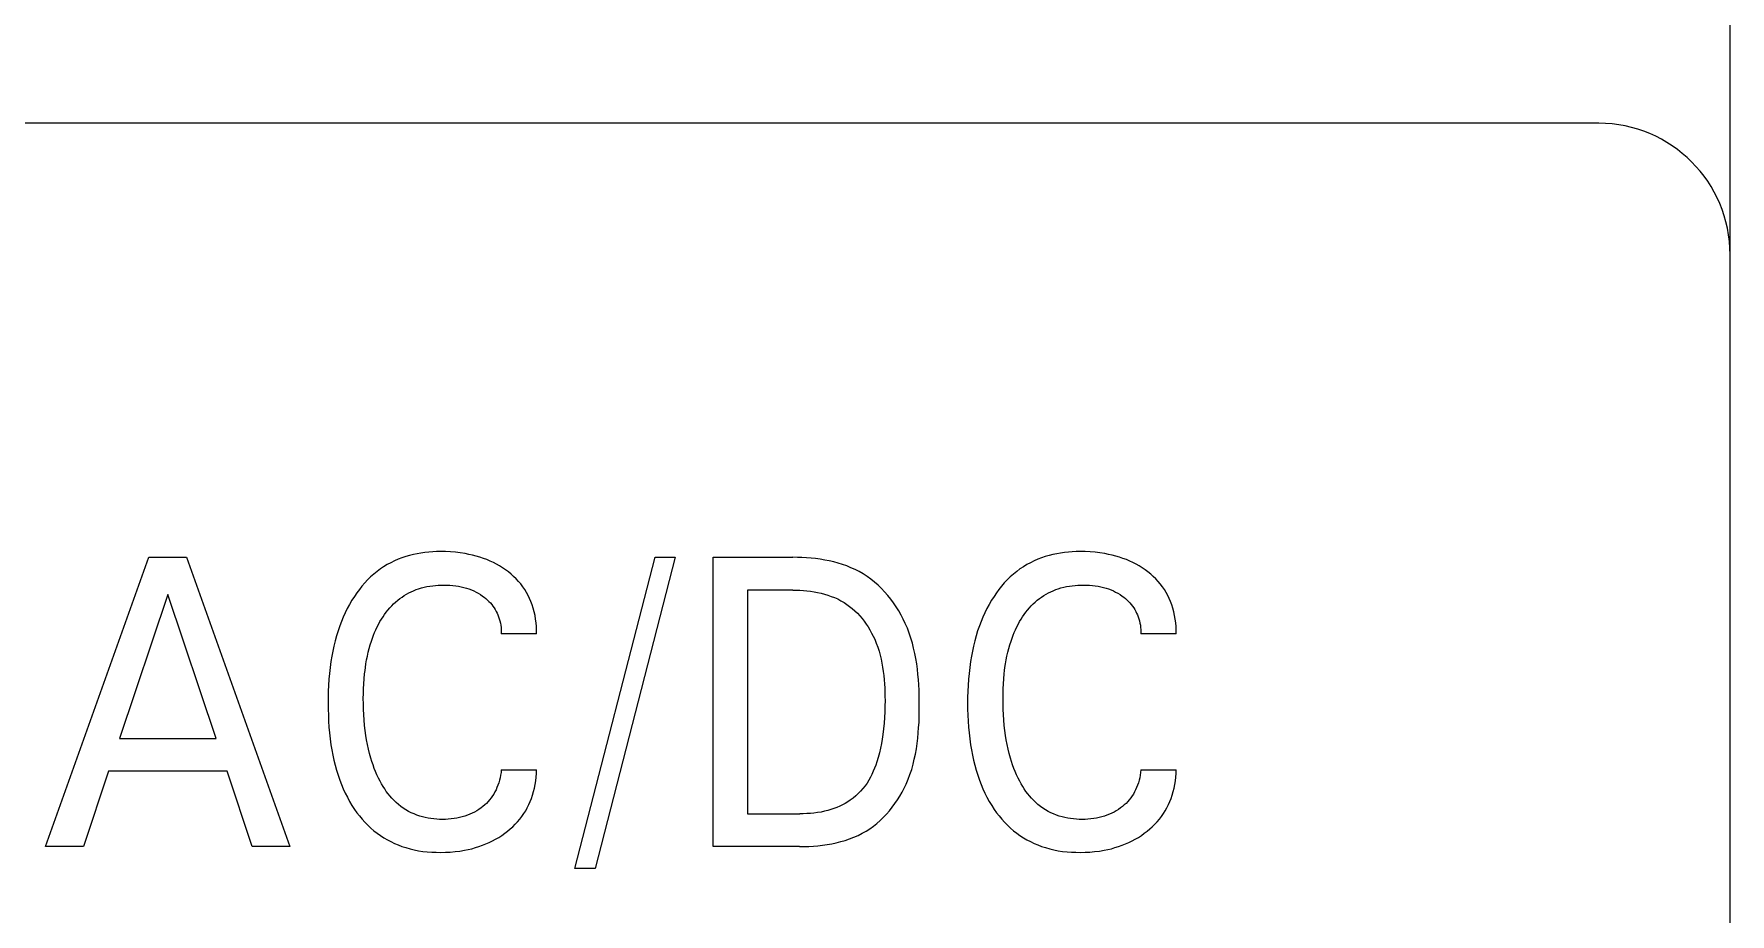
# Model space of a CAD drawing. Extents: x 0 to 420, y 0 to 297.
# Drawn here: x 195.39 to 208.3, y 236.66 to 243.35 of the extents above; entities that cross this region are included whole.
import ezdxf

# ---------------------------------------------------------------- set-up
doc = ezdxf.new("R2010")
doc.units = 0
doc.header["$LTSCALE"] = 23.1
doc.layers.add('10000_FRONT', color=7, linetype='CONTINUOUS')

msp = doc.modelspace()

# ---------------------------------------------------------------- linework, layer by layer
at = {"layer": '10000_FRONT', "color": 7, "linetype": 'CONTINUOUS'}
for p, q in [((208.298, 164.673), (208.298, 252.673)), ((207.298, 242.673), (137.798, 242.673)), ((195.479, 237.173), (196.264, 239.373)), ((196.264, 239.373), (196.552, 239.373)), ((196.552, 239.373), (197.337, 237.173)), ((198.052, 239.301), (198.027, 239.284)), ((198.079, 239.317), (198.052, 239.301)), ((198.106, 239.332), (198.079, 239.317)), ((198.134, 239.345), (198.106, 239.332)), ((198.162, 239.358), (198.134, 239.345)), ((198.191, 239.369), (198.162, 239.358)), ((198.22, 239.379), (198.191, 239.369)), ((198.249, 239.387), (198.22, 239.379)), ((198.278, 239.394), (198.249, 239.387)), ((198.307, 239.4), (198.278, 239.394)), ((198.336, 239.405), (198.307, 239.4)), ((198.366, 239.409), (198.336, 239.405)), ((198.395, 239.412), (198.366, 239.409)), ((198.425, 239.414), (198.395, 239.412)), ((198.455, 239.416), (198.425, 239.414)), ((198.485, 239.416), (198.455, 239.416)), ((198.523, 239.416), (198.485, 239.416)), ((198.56, 239.414), (198.523, 239.416)), ((198.598, 239.411), (198.56, 239.414)), ((198.635, 239.407), (198.598, 239.411)), ((198.672, 239.401), (198.635, 239.407)), ((198.701, 239.395), (198.672, 239.401)), ((198.728, 239.389), (198.701, 239.395)), ((198.756, 239.382), (198.728, 239.389)), ((198.784, 239.374), (198.756, 239.382)), ((198.811, 239.365), (198.784, 239.374)), ((198.837, 239.355), (198.811, 239.365)), ((198.862, 239.344), (198.837, 239.355)), ((198.887, 239.333), (198.862, 239.344)), ((198.911, 239.32), (198.887, 239.333)), ((198.934, 239.307), (198.911, 239.32)), ((198.957, 239.293), (198.934, 239.307)), ((199.508, 237.007), (200.117, 239.373)), ((200.271, 239.373), (199.662, 237.007)), ((200.117, 239.373), (200.271, 239.373)), ((200.559, 237.173), (200.559, 239.373)), ((200.559, 239.373), (201.165, 239.373)), ((201.2, 239.372), (201.165, 239.373)), ((201.234, 239.371), (201.2, 239.372)), ((201.269, 239.369), (201.234, 239.371)), ((201.304, 239.366), (201.269, 239.369)), ((201.339, 239.363), (201.304, 239.366)), ((201.374, 239.358), (201.339, 239.363)), ((201.408, 239.352), (201.374, 239.358)), ((201.443, 239.346), (201.408, 239.352)), ((201.477, 239.338), (201.443, 239.346)), ((201.51, 239.329), (201.477, 239.338)), ((201.544, 239.318), (201.51, 239.329)), ((201.576, 239.307), (201.544, 239.318)), ((201.608, 239.294), (201.576, 239.307)), ((202.92, 239.301), (202.894, 239.284)), ((202.946, 239.317), (202.92, 239.301)), ((202.973, 239.332), (202.946, 239.317)), ((203.001, 239.345), (202.973, 239.332)), ((203.029, 239.358), (203.001, 239.345)), ((203.058, 239.369), (203.029, 239.358)), ((203.087, 239.379), (203.058, 239.369)), ((203.116, 239.387), (203.087, 239.379)), ((203.145, 239.394), (203.116, 239.387)), ((203.174, 239.4), (203.145, 239.394)), ((203.203, 239.405), (203.174, 239.4)), ((203.233, 239.409), (203.203, 239.405)), ((203.263, 239.412), (203.233, 239.409)), ((203.292, 239.414), (203.263, 239.412)), ((203.322, 239.416), (203.292, 239.414)), ((203.352, 239.416), (203.322, 239.416)), ((203.39, 239.416), (203.352, 239.416)), ((203.427, 239.414), (203.39, 239.416)), ((203.465, 239.411), (203.427, 239.414)), ((203.502, 239.407), (203.465, 239.411)), ((203.54, 239.401), (203.502, 239.407)), ((203.568, 239.395), (203.54, 239.401)), ((203.596, 239.389), (203.568, 239.395)), ((203.623, 239.382), (203.596, 239.389)), ((203.651, 239.374), (203.623, 239.382)), ((203.678, 239.365), (203.651, 239.374)), ((203.705, 239.355), (203.678, 239.365)), ((203.729, 239.344), (203.705, 239.355)), ((203.754, 239.333), (203.729, 239.344)), ((203.778, 239.32), (203.754, 239.333)), ((203.802, 239.307), (203.778, 239.32)), ((203.825, 239.293), (203.802, 239.307)), ((197.908, 239.178), (197.887, 239.154)), ((197.93, 239.201), (197.908, 239.178)), ((197.953, 239.224), (197.93, 239.201)), ((197.977, 239.245), (197.953, 239.224)), ((198.002, 239.265), (197.977, 239.245)), ((198.027, 239.284), (198.002, 239.265)), ((198.98, 239.278), (198.957, 239.293)), ((199.001, 239.262), (198.98, 239.278)), ((199.022, 239.245), (199.001, 239.262)), ((199.041, 239.228), (199.022, 239.245)), ((199.06, 239.209), (199.041, 239.228)), ((199.078, 239.19), (199.06, 239.209)), ((199.095, 239.17), (199.078, 239.19)), ((199.111, 239.149), (199.095, 239.17)), ((201.64, 239.28), (201.608, 239.294)), ((201.67, 239.264), (201.64, 239.28)), ((201.7, 239.247), (201.67, 239.264)), ((201.73, 239.228), (201.7, 239.247)), ((201.759, 239.207), (201.73, 239.228)), ((201.787, 239.185), (201.759, 239.207)), ((201.814, 239.161), (201.787, 239.185)), ((202.775, 239.178), (202.754, 239.154)), ((202.797, 239.201), (202.775, 239.178)), ((202.82, 239.224), (202.797, 239.201)), ((202.844, 239.245), (202.82, 239.224)), ((202.869, 239.265), (202.844, 239.245)), ((202.894, 239.284), (202.869, 239.265)), ((203.847, 239.278), (203.825, 239.293)), ((203.868, 239.262), (203.847, 239.278)), ((203.889, 239.245), (203.868, 239.262)), ((203.908, 239.228), (203.889, 239.245)), ((203.927, 239.209), (203.908, 239.228)), ((203.945, 239.19), (203.927, 239.209)), ((203.962, 239.17), (203.945, 239.19)), ((203.978, 239.149), (203.962, 239.17)), ((196.409, 239.089), (196.043, 237.996)), ((196.777, 237.996), (196.409, 239.089)), ((197.81, 239.046), (197.792, 239.015)), ((197.83, 239.076), (197.81, 239.046)), ((197.848, 239.103), (197.83, 239.076)), ((197.867, 239.129), (197.848, 239.103)), ((197.887, 239.154), (197.867, 239.129)), ((198.143, 239.033), (198.159, 239.047)), ((198.159, 239.047), (198.175, 239.06)), ((198.175, 239.06), (198.192, 239.071)), ((198.192, 239.071), (198.208, 239.082)), ((198.208, 239.082), (198.226, 239.093)), ((198.226, 239.093), (198.244, 239.102)), ((198.244, 239.102), (198.262, 239.111)), ((198.262, 239.111), (198.28, 239.119)), ((198.28, 239.119), (198.299, 239.127)), ((198.299, 239.127), (198.318, 239.133)), ((198.318, 239.133), (198.339, 239.14)), ((198.339, 239.14), (198.36, 239.145)), ((198.36, 239.145), (198.381, 239.15)), ((198.381, 239.15), (198.403, 239.154)), ((198.403, 239.154), (198.425, 239.157)), ((198.425, 239.157), (198.446, 239.159)), ((198.446, 239.159), (198.468, 239.161)), ((198.468, 239.161), (198.49, 239.162)), ((198.49, 239.162), (198.512, 239.162)), ((198.512, 239.162), (198.534, 239.162)), ((198.534, 239.162), (198.556, 239.161)), ((198.556, 239.161), (198.578, 239.159)), ((198.578, 239.159), (198.6, 239.156)), ((198.6, 239.156), (198.622, 239.153)), ((198.622, 239.153), (198.642, 239.149)), ((198.642, 239.149), (198.662, 239.144)), ((198.662, 239.144), (198.682, 239.138)), ((198.682, 239.138), (198.701, 239.132)), ((198.701, 239.132), (198.72, 239.125)), ((198.72, 239.125), (198.738, 239.117)), ((198.738, 239.117), (198.755, 239.108)), ((198.755, 239.108), (198.772, 239.099)), ((198.772, 239.099), (198.789, 239.089)), ((198.789, 239.089), (198.805, 239.078)), ((198.805, 239.078), (198.818, 239.069)), ((198.818, 239.069), (198.83, 239.059)), ((198.83, 239.059), (198.842, 239.048)), ((198.842, 239.048), (198.853, 239.037)), ((198.853, 239.037), (198.864, 239.026)), ((199.126, 239.128), (199.111, 239.149)), ((199.139, 239.106), (199.126, 239.128)), ((199.151, 239.083), (199.139, 239.106)), ((199.163, 239.06), (199.151, 239.083)), ((199.173, 239.036), (199.163, 239.06)), ((200.821, 239.123), (200.821, 237.422)), ((201.165, 239.123), (200.821, 239.123)), ((201.165, 239.123), (201.192, 239.123)), ((201.192, 239.123), (201.219, 239.122)), ((201.219, 239.122), (201.246, 239.12)), ((201.246, 239.12), (201.273, 239.118)), ((201.273, 239.118), (201.3, 239.115)), ((201.3, 239.115), (201.327, 239.111)), ((201.327, 239.111), (201.354, 239.106)), ((201.354, 239.106), (201.381, 239.1)), ((201.381, 239.1), (201.407, 239.093)), ((201.407, 239.093), (201.433, 239.085)), ((201.433, 239.085), (201.458, 239.076)), ((201.458, 239.076), (201.483, 239.067)), ((201.483, 239.067), (201.508, 239.056)), ((201.508, 239.056), (201.532, 239.043)), ((201.532, 239.043), (201.555, 239.03)), ((201.84, 239.136), (201.814, 239.161)), ((201.864, 239.11), (201.84, 239.136)), ((201.888, 239.083), (201.864, 239.11)), ((201.911, 239.055), (201.888, 239.083)), ((201.932, 239.026), (201.911, 239.055)), ((202.677, 239.046), (202.659, 239.015)), ((202.697, 239.076), (202.677, 239.046)), ((202.715, 239.103), (202.697, 239.076)), ((202.734, 239.129), (202.715, 239.103)), ((202.754, 239.154), (202.734, 239.129)), ((203.01, 239.033), (203.026, 239.047)), ((203.026, 239.047), (203.042, 239.06)), ((203.042, 239.06), (203.059, 239.071)), ((203.059, 239.071), (203.076, 239.082)), ((203.076, 239.082), (203.093, 239.093)), ((203.093, 239.093), (203.111, 239.102)), ((203.111, 239.102), (203.129, 239.111)), ((203.129, 239.111), (203.147, 239.119)), ((203.147, 239.119), (203.166, 239.127)), ((203.166, 239.127), (203.185, 239.133)), ((203.185, 239.133), (203.206, 239.14)), ((203.206, 239.14), (203.227, 239.145)), ((203.227, 239.145), (203.248, 239.15)), ((203.248, 239.15), (203.27, 239.154)), ((203.27, 239.154), (203.292, 239.157)), ((203.292, 239.157), (203.313, 239.159)), ((203.313, 239.159), (203.335, 239.161)), ((203.335, 239.161), (203.357, 239.162)), ((203.357, 239.162), (203.379, 239.162)), ((203.379, 239.162), (203.401, 239.162)), ((203.401, 239.162), (203.423, 239.161)), ((203.423, 239.161), (203.445, 239.159)), ((203.445, 239.159), (203.467, 239.156)), ((203.467, 239.156), (203.489, 239.153)), ((203.489, 239.153), (203.509, 239.149)), ((203.509, 239.149), (203.529, 239.144)), ((203.529, 239.144), (203.549, 239.138)), ((203.549, 239.138), (203.568, 239.132)), ((203.568, 239.132), (203.587, 239.125)), ((203.587, 239.125), (203.605, 239.117)), ((203.605, 239.117), (203.622, 239.108)), ((203.622, 239.108), (203.639, 239.099)), ((203.639, 239.099), (203.656, 239.089)), ((203.656, 239.089), (203.672, 239.078)), ((203.672, 239.078), (203.685, 239.069)), ((203.685, 239.069), (203.697, 239.059)), ((203.697, 239.059), (203.709, 239.048)), ((203.709, 239.048), (203.72, 239.037)), ((203.72, 239.037), (203.731, 239.026)), ((203.993, 239.128), (203.978, 239.149)), ((204.006, 239.106), (203.993, 239.128)), ((204.018, 239.083), (204.006, 239.106)), ((204.03, 239.06), (204.018, 239.083)), ((204.04, 239.036), (204.03, 239.06)), ((197.744, 238.918), (197.731, 238.885)), ((197.759, 238.951), (197.744, 238.918)), ((197.775, 238.983), (197.759, 238.951)), ((197.792, 239.015), (197.775, 238.983)), ((198.036, 238.903), (198.047, 238.921)), ((198.047, 238.921), (198.059, 238.939)), ((198.059, 238.939), (198.072, 238.956)), ((198.072, 238.956), (198.085, 238.972)), ((198.085, 238.972), (198.098, 238.989)), ((198.098, 238.989), (198.113, 239.004)), ((198.113, 239.004), (198.128, 239.019)), ((198.128, 239.019), (198.143, 239.033)), ((198.864, 239.026), (198.874, 239.014)), ((198.874, 239.014), (198.884, 239.002)), ((198.884, 239.002), (198.893, 238.989)), ((198.893, 238.989), (198.901, 238.976)), ((198.901, 238.976), (198.908, 238.962)), ((198.908, 238.962), (198.915, 238.949)), ((198.915, 238.949), (198.921, 238.935)), ((198.921, 238.935), (198.927, 238.92)), ((198.927, 238.92), (198.932, 238.905)), ((199.182, 239.011), (199.173, 239.036)), ((199.19, 238.987), (199.182, 239.011)), ((199.197, 238.959), (199.19, 238.987)), ((199.204, 238.931), (199.197, 238.959)), ((199.208, 238.903), (199.204, 238.931)), ((201.555, 239.03), (201.577, 239.015)), ((201.577, 239.015), (201.598, 239)), ((201.598, 239), (201.618, 238.984)), ((201.618, 238.984), (201.638, 238.966)), ((201.638, 238.966), (201.657, 238.947)), ((201.657, 238.947), (201.675, 238.928)), ((201.675, 238.928), (201.692, 238.908)), ((201.692, 238.908), (201.708, 238.887)), ((201.952, 238.996), (201.932, 239.026)), ((201.971, 238.965), (201.952, 238.996)), ((201.989, 238.934), (201.971, 238.965)), ((202.006, 238.902), (201.989, 238.934)), ((202.612, 238.918), (202.598, 238.885)), ((202.626, 238.951), (202.612, 238.918)), ((202.642, 238.983), (202.626, 238.951)), ((202.659, 239.015), (202.642, 238.983)), ((202.903, 238.903), (202.914, 238.921)), ((202.914, 238.921), (202.926, 238.939)), ((202.926, 238.939), (202.939, 238.956)), ((202.939, 238.956), (202.952, 238.972)), ((202.952, 238.972), (202.966, 238.989)), ((202.966, 238.989), (202.98, 239.004)), ((202.98, 239.004), (202.995, 239.019)), ((202.995, 239.019), (203.01, 239.033)), ((203.731, 239.026), (203.741, 239.014)), ((203.741, 239.014), (203.751, 239.002)), ((203.751, 239.002), (203.76, 238.989)), ((203.76, 238.989), (203.768, 238.976)), ((203.768, 238.976), (203.775, 238.962)), ((203.775, 238.962), (203.782, 238.949)), ((203.782, 238.949), (203.788, 238.935)), ((203.788, 238.935), (203.794, 238.92)), ((203.794, 238.92), (203.799, 238.905)), ((204.049, 239.011), (204.04, 239.036)), ((204.057, 238.987), (204.049, 239.011)), ((204.064, 238.959), (204.057, 238.987)), ((204.071, 238.931), (204.064, 238.959)), ((204.076, 238.903), (204.071, 238.931)), ((197.705, 238.814), (197.693, 238.776)), ((197.718, 238.852), (197.705, 238.814)), ((197.731, 238.885), (197.718, 238.852)), ((197.966, 238.758), (197.975, 238.78)), ((197.975, 238.78), (197.983, 238.801)), ((197.983, 238.801), (197.993, 238.822)), ((197.993, 238.822), (198.002, 238.843)), ((198.002, 238.843), (198.013, 238.863)), ((198.013, 238.863), (198.024, 238.884)), ((198.024, 238.884), (198.036, 238.903)), ((198.932, 238.905), (198.936, 238.889)), ((198.936, 238.889), (198.94, 238.873)), ((198.94, 238.873), (198.943, 238.856)), ((198.943, 238.856), (198.945, 238.84)), ((198.945, 238.84), (198.947, 238.823)), ((198.947, 238.823), (198.947, 238.806)), ((198.947, 238.806), (198.947, 238.79)), ((199.216, 238.79), (198.947, 238.79)), ((199.212, 238.874), (199.208, 238.903)), ((199.215, 238.846), (199.212, 238.874)), ((199.216, 238.818), (199.215, 238.846)), ((199.216, 238.79), (199.216, 238.818)), ((201.708, 238.887), (201.724, 238.865)), ((201.724, 238.865), (201.739, 238.843)), ((201.739, 238.843), (201.752, 238.821)), ((201.752, 238.821), (201.765, 238.797)), ((201.765, 238.797), (201.777, 238.774)), ((202.021, 238.87), (202.006, 238.902)), ((202.037, 238.833), (202.021, 238.87)), ((202.051, 238.795), (202.037, 238.833)), ((202.064, 238.757), (202.051, 238.795)), ((202.572, 238.814), (202.561, 238.776)), ((202.585, 238.852), (202.572, 238.814)), ((202.598, 238.885), (202.585, 238.852)), ((202.834, 238.758), (202.842, 238.78)), ((202.842, 238.78), (202.85, 238.801)), ((202.85, 238.801), (202.86, 238.822)), ((202.86, 238.822), (202.869, 238.843)), ((202.869, 238.843), (202.88, 238.863)), ((202.88, 238.863), (202.891, 238.884)), ((202.891, 238.884), (202.903, 238.903)), ((203.799, 238.905), (203.803, 238.889)), ((203.803, 238.889), (203.807, 238.873)), ((203.807, 238.873), (203.81, 238.856)), ((203.81, 238.856), (203.812, 238.84)), ((203.812, 238.84), (203.814, 238.823)), ((203.814, 238.823), (203.814, 238.806)), ((203.814, 238.806), (203.814, 238.79)), ((204.083, 238.79), (203.814, 238.79)), ((204.079, 238.874), (204.076, 238.903)), ((204.082, 238.846), (204.079, 238.874)), ((204.083, 238.818), (204.082, 238.846)), ((204.083, 238.79), (204.083, 238.818)), ((197.665, 238.659), (197.658, 238.62)), ((197.673, 238.698), (197.665, 238.659)), ((197.683, 238.737), (197.673, 238.698)), ((197.693, 238.776), (197.683, 238.737)), ((197.928, 238.622), (197.935, 238.651)), ((197.935, 238.651), (197.942, 238.68)), ((197.942, 238.68), (197.95, 238.708)), ((197.95, 238.708), (197.959, 238.736)), ((197.959, 238.736), (197.966, 238.758)), ((201.777, 238.774), (201.789, 238.75)), ((201.789, 238.75), (201.801, 238.72)), ((201.801, 238.72), (201.812, 238.69)), ((201.812, 238.69), (201.822, 238.66)), ((201.822, 238.66), (201.83, 238.63)), ((202.075, 238.719), (202.064, 238.757)), ((202.085, 238.681), (202.075, 238.719)), ((202.094, 238.642), (202.085, 238.681)), ((202.532, 238.659), (202.525, 238.62)), ((202.54, 238.698), (202.532, 238.659)), ((202.55, 238.737), (202.54, 238.698)), ((202.561, 238.776), (202.55, 238.737)), ((202.795, 238.622), (202.802, 238.651)), ((202.802, 238.651), (202.809, 238.68)), ((202.809, 238.68), (202.817, 238.708)), ((202.817, 238.708), (202.826, 238.736)), ((202.826, 238.736), (202.834, 238.758)), ((197.645, 238.535), (197.64, 238.49)), ((197.651, 238.58), (197.645, 238.535)), ((197.658, 238.62), (197.651, 238.58)), ((197.91, 238.511), (197.913, 238.535)), ((197.913, 238.535), (197.917, 238.564)), ((197.917, 238.564), (197.922, 238.593)), ((197.922, 238.593), (197.928, 238.622)), ((201.83, 238.63), (201.838, 238.599)), ((201.838, 238.599), (201.844, 238.568)), ((201.844, 238.568), (201.849, 238.537)), ((201.849, 238.537), (201.854, 238.505)), ((202.102, 238.603), (202.094, 238.642)), ((202.108, 238.563), (202.102, 238.603)), ((202.114, 238.523), (202.108, 238.563)), ((202.118, 238.483), (202.114, 238.523)), ((202.512, 238.535), (202.507, 238.49)), ((202.518, 238.58), (202.512, 238.535)), ((202.525, 238.62), (202.518, 238.58)), ((202.777, 238.511), (202.78, 238.535)), ((202.78, 238.535), (202.784, 238.564)), ((202.784, 238.564), (202.789, 238.593)), ((202.789, 238.593), (202.795, 238.622)), ((197.633, 238.399), (197.63, 238.354)), ((197.636, 238.445), (197.633, 238.399)), ((197.64, 238.49), (197.636, 238.445)), ((197.899, 238.374), (197.901, 238.412)), ((197.901, 238.412), (197.903, 238.45)), ((197.903, 238.45), (197.907, 238.488)), ((197.907, 238.488), (197.91, 238.511)), ((201.854, 238.505), (201.858, 238.474)), ((201.858, 238.474), (201.861, 238.442)), ((201.861, 238.442), (201.863, 238.41)), ((201.863, 238.41), (201.865, 238.378)), ((202.121, 238.443), (202.118, 238.483)), ((202.124, 238.403), (202.121, 238.443)), ((202.126, 238.362), (202.124, 238.403)), ((202.5, 238.399), (202.498, 238.354)), ((202.503, 238.445), (202.5, 238.399)), ((202.507, 238.49), (202.503, 238.445)), ((202.766, 238.374), (202.768, 238.412)), ((202.768, 238.412), (202.771, 238.45)), ((202.771, 238.45), (202.774, 238.488)), ((202.774, 238.488), (202.777, 238.511)), ((197.63, 238.354), (197.629, 238.308)), ((197.629, 238.308), (197.629, 238.263)), ((197.629, 238.263), (197.629, 238.217)), ((197.897, 238.298), (197.898, 238.336)), ((197.898, 238.258), (197.897, 238.298)), ((197.898, 238.336), (197.899, 238.374)), ((201.865, 238.378), (201.866, 238.346)), ((201.866, 238.346), (201.866, 238.315)), ((201.866, 238.315), (201.867, 238.283)), ((201.867, 238.283), (201.866, 238.24)), ((202.127, 238.322), (202.126, 238.362)), ((202.128, 238.281), (202.127, 238.322)), ((202.128, 238.241), (202.128, 238.281)), ((202.498, 238.354), (202.496, 238.308)), ((202.496, 238.308), (202.496, 238.263)), ((202.496, 238.263), (202.496, 238.217)), ((202.765, 238.336), (202.766, 238.374)), ((202.765, 238.298), (202.765, 238.336)), ((202.765, 238.258), (202.765, 238.298)), ((197.629, 238.217), (197.631, 238.172)), ((197.631, 238.172), (197.633, 238.127)), ((197.899, 238.217), (197.898, 238.258)), ((197.901, 238.176), (197.899, 238.217)), ((197.903, 238.136), (197.901, 238.176)), ((197.907, 238.095), (197.903, 238.136)), ((201.863, 238.154), (201.86, 238.111)), ((201.865, 238.197), (201.863, 238.154)), ((201.866, 238.24), (201.865, 238.197)), ((202.126, 238.118), (202.127, 238.159)), ((202.127, 238.159), (202.128, 238.2)), ((202.128, 238.2), (202.128, 238.241)), ((202.496, 238.217), (202.498, 238.172)), ((202.498, 238.172), (202.5, 238.127)), ((202.766, 238.217), (202.765, 238.258)), ((202.768, 238.176), (202.766, 238.217)), ((202.77, 238.136), (202.768, 238.176)), ((202.774, 238.095), (202.77, 238.136)), ((197.633, 238.127), (197.636, 238.082)), ((197.636, 238.082), (197.64, 238.037)), ((197.64, 238.037), (197.645, 237.992)), ((197.912, 238.055), (197.907, 238.095)), ((197.916, 238.019), (197.912, 238.055)), ((197.922, 237.984), (197.916, 238.019)), ((201.851, 238.026), (201.846, 237.991)), ((201.856, 238.069), (201.851, 238.026)), ((201.86, 238.111), (201.856, 238.069)), ((202.117, 237.997), (202.12, 238.037)), ((202.12, 238.037), (202.123, 238.078)), ((202.123, 238.078), (202.126, 238.118)), ((202.5, 238.127), (202.503, 238.082)), ((202.503, 238.082), (202.507, 238.037)), ((202.507, 238.037), (202.512, 237.992)), ((202.779, 238.055), (202.774, 238.095)), ((202.784, 238.019), (202.779, 238.055)), ((202.789, 237.984), (202.784, 238.019)), ((196.043, 237.996), (196.777, 237.996)), ((197.645, 237.992), (197.651, 237.947)), ((197.651, 237.947), (197.658, 237.908)), ((197.658, 237.908), (197.665, 237.869)), ((197.929, 237.949), (197.922, 237.984)), ((197.936, 237.914), (197.929, 237.949)), ((197.945, 237.88), (197.936, 237.914)), ((197.954, 237.845), (197.945, 237.88)), ((201.825, 237.886), (201.816, 237.851)), ((201.833, 237.921), (201.825, 237.886)), ((201.84, 237.956), (201.833, 237.921)), ((201.846, 237.991), (201.84, 237.956)), ((202.09, 237.838), (202.099, 237.877)), ((202.099, 237.877), (202.106, 237.917)), ((202.106, 237.917), (202.112, 237.957)), ((202.112, 237.957), (202.117, 237.997)), ((202.512, 237.992), (202.518, 237.947)), ((202.518, 237.947), (202.525, 237.908)), ((202.525, 237.908), (202.532, 237.869)), ((202.796, 237.949), (202.789, 237.984)), ((202.803, 237.914), (202.796, 237.949)), ((202.812, 237.88), (202.803, 237.914)), ((202.821, 237.845), (202.812, 237.88)), ((195.959, 237.746), (195.769, 237.173)), ((196.86, 237.746), (195.959, 237.746)), ((197.052, 237.173), (196.86, 237.746)), ((197.665, 237.869), (197.674, 237.83)), ((197.674, 237.83), (197.683, 237.792)), ((197.683, 237.792), (197.694, 237.754)), ((197.694, 237.754), (197.706, 237.716)), ((197.962, 237.819), (197.954, 237.845)), ((197.971, 237.794), (197.962, 237.819)), ((197.98, 237.768), (197.971, 237.794)), ((197.99, 237.743), (197.98, 237.768)), ((198.947, 237.756), (198.945, 237.736)), ((198.947, 237.756), (199.216, 237.756)), ((199.215, 237.728), (199.216, 237.756)), ((201.788, 237.769), (201.778, 237.746)), ((201.797, 237.793), (201.788, 237.769)), ((201.806, 237.817), (201.797, 237.793)), ((201.816, 237.851), (201.806, 237.817)), ((202.057, 237.722), (202.07, 237.76)), ((202.07, 237.76), (202.081, 237.799)), ((202.081, 237.799), (202.09, 237.838)), ((202.532, 237.869), (202.541, 237.83)), ((202.541, 237.83), (202.55, 237.792)), ((202.55, 237.792), (202.561, 237.754)), ((202.561, 237.754), (202.573, 237.716)), ((202.829, 237.819), (202.821, 237.845)), ((202.838, 237.794), (202.829, 237.819)), ((202.847, 237.768), (202.838, 237.794)), ((202.857, 237.743), (202.847, 237.768)), ((203.814, 237.756), (203.812, 237.736)), ((203.814, 237.756), (204.083, 237.756)), ((204.082, 237.728), (204.083, 237.756)), ((197.706, 237.716), (197.719, 237.678)), ((197.719, 237.678), (197.731, 237.645)), ((197.731, 237.645), (197.745, 237.612)), ((198.001, 237.719), (197.99, 237.743)), ((198.013, 237.694), (198.001, 237.719)), ((198.025, 237.67), (198.013, 237.694)), ((198.036, 237.65), (198.025, 237.67)), ((198.047, 237.631), (198.036, 237.65)), ((198.06, 237.612), (198.047, 237.631)), ((198.914, 237.622), (198.907, 237.605)), ((198.921, 237.639), (198.914, 237.622)), ((198.928, 237.658), (198.921, 237.639)), ((198.933, 237.677), (198.928, 237.658)), ((198.938, 237.697), (198.933, 237.677)), ((198.942, 237.716), (198.938, 237.697)), ((198.945, 237.736), (198.942, 237.716)), ((199.193, 237.591), (199.2, 237.618)), ((199.2, 237.618), (199.206, 237.645)), ((199.206, 237.645), (199.21, 237.673)), ((199.21, 237.673), (199.213, 237.7)), ((199.213, 237.7), (199.215, 237.728)), ((201.715, 237.635), (201.698, 237.614)), ((201.73, 237.656), (201.715, 237.635)), ((201.743, 237.678), (201.73, 237.656)), ((201.756, 237.7), (201.743, 237.678)), ((201.768, 237.722), (201.756, 237.7)), ((201.778, 237.746), (201.768, 237.722)), ((201.997, 237.587), (202.012, 237.617)), ((202.012, 237.617), (202.027, 237.647)), ((202.027, 237.647), (202.043, 237.685)), ((202.043, 237.685), (202.057, 237.722)), ((202.573, 237.716), (202.586, 237.678)), ((202.586, 237.678), (202.599, 237.645)), ((202.599, 237.645), (202.612, 237.612)), ((202.868, 237.719), (202.857, 237.743)), ((202.88, 237.694), (202.868, 237.719)), ((202.892, 237.67), (202.88, 237.694)), ((202.903, 237.65), (202.892, 237.67)), ((202.915, 237.631), (202.903, 237.65)), ((202.927, 237.612), (202.915, 237.631)), ((203.782, 237.622), (203.774, 237.605)), ((203.788, 237.639), (203.782, 237.622)), ((203.795, 237.658), (203.788, 237.639)), ((203.8, 237.677), (203.795, 237.658)), ((203.805, 237.697), (203.8, 237.677)), ((203.809, 237.716), (203.805, 237.697)), ((203.812, 237.736), (203.809, 237.716)), ((204.06, 237.591), (204.067, 237.618)), ((204.067, 237.618), (204.073, 237.645)), ((204.073, 237.645), (204.077, 237.673)), ((204.077, 237.673), (204.08, 237.7)), ((204.08, 237.7), (204.082, 237.728)), ((197.745, 237.612), (197.76, 237.58)), ((197.76, 237.58), (197.776, 237.548)), ((197.776, 237.548), (197.793, 237.517)), ((197.793, 237.517), (197.811, 237.486)), ((198.072, 237.593), (198.06, 237.612)), ((198.086, 237.575), (198.072, 237.593)), ((198.1, 237.558), (198.086, 237.575)), ((198.115, 237.541), (198.1, 237.558)), ((198.13, 237.525), (198.115, 237.541)), ((198.146, 237.509), (198.13, 237.525)), ((198.164, 237.494), (198.146, 237.509)), ((198.182, 237.479), (198.164, 237.494)), ((198.821, 237.49), (198.807, 237.478)), ((198.834, 237.502), (198.821, 237.49)), ((198.847, 237.515), (198.834, 237.502)), ((198.858, 237.529), (198.847, 237.515)), ((198.87, 237.543), (198.858, 237.529)), ((198.88, 237.558), (198.87, 237.543)), ((198.89, 237.573), (198.88, 237.558)), ((198.899, 237.589), (198.89, 237.573)), ((198.907, 237.605), (198.899, 237.589)), ((199.145, 237.469), (199.157, 237.492)), ((199.157, 237.492), (199.167, 237.515)), ((199.167, 237.515), (199.177, 237.539)), ((199.177, 237.539), (199.185, 237.564)), ((199.185, 237.564), (199.193, 237.591)), ((201.543, 237.49), (201.522, 237.48)), ((201.564, 237.501), (201.543, 237.49)), ((201.584, 237.513), (201.564, 237.501)), ((201.603, 237.526), (201.584, 237.513)), ((201.624, 237.542), (201.603, 237.526)), ((201.644, 237.558), (201.624, 237.542)), ((201.663, 237.576), (201.644, 237.558)), ((201.681, 237.595), (201.663, 237.576)), ((201.698, 237.614), (201.681, 237.595)), ((201.922, 237.473), (201.943, 237.5)), ((201.943, 237.5), (201.962, 237.528)), ((201.962, 237.528), (201.98, 237.557)), ((201.98, 237.557), (201.997, 237.587)), ((202.612, 237.612), (202.627, 237.58)), ((202.627, 237.58), (202.643, 237.548)), ((202.643, 237.548), (202.66, 237.517)), ((202.66, 237.517), (202.679, 237.486)), ((202.939, 237.593), (202.927, 237.612)), ((202.953, 237.575), (202.939, 237.593)), ((202.967, 237.558), (202.953, 237.575)), ((202.982, 237.541), (202.967, 237.558)), ((202.997, 237.525), (202.982, 237.541)), ((203.014, 237.509), (202.997, 237.525)), ((203.031, 237.494), (203.014, 237.509)), ((203.049, 237.479), (203.031, 237.494)), ((203.688, 237.49), (203.674, 237.478)), ((203.701, 237.502), (203.688, 237.49)), ((203.714, 237.515), (203.701, 237.502)), ((203.725, 237.529), (203.714, 237.515)), ((203.737, 237.543), (203.725, 237.529)), ((203.747, 237.558), (203.737, 237.543)), ((203.757, 237.573), (203.747, 237.558)), ((203.766, 237.589), (203.757, 237.573)), ((203.774, 237.605), (203.766, 237.589)), ((204.012, 237.469), (204.024, 237.492)), ((204.024, 237.492), (204.034, 237.515)), ((204.034, 237.515), (204.044, 237.539)), ((204.044, 237.539), (204.052, 237.564)), ((204.052, 237.564), (204.06, 237.591)), ((197.811, 237.486), (197.831, 237.456)), ((197.831, 237.456), (197.849, 237.431)), ((197.849, 237.431), (197.868, 237.406)), ((197.868, 237.406), (197.888, 237.382)), ((197.888, 237.382), (197.909, 237.358)), ((198.201, 237.466), (198.182, 237.479)), ((198.221, 237.453), (198.201, 237.466)), ((198.241, 237.441), (198.221, 237.453)), ((198.262, 237.431), (198.241, 237.441)), ((198.283, 237.421), (198.262, 237.431)), ((198.305, 237.412), (198.283, 237.421)), ((198.326, 237.405), (198.305, 237.412)), ((198.347, 237.399), (198.326, 237.405)), ((198.368, 237.394), (198.347, 237.399)), ((198.39, 237.389), (198.368, 237.394)), ((198.412, 237.386), (198.39, 237.389)), ((198.434, 237.383), (198.412, 237.386)), ((198.456, 237.381), (198.434, 237.383)), ((198.478, 237.38), (198.456, 237.381)), ((198.5, 237.38), (198.478, 237.38)), ((198.522, 237.38), (198.5, 237.38)), ((198.544, 237.381), (198.522, 237.38)), ((198.566, 237.383), (198.544, 237.381)), ((198.588, 237.386), (198.566, 237.383)), ((198.61, 237.39), (198.588, 237.386)), ((198.63, 237.394), (198.61, 237.39)), ((198.65, 237.399), (198.63, 237.394)), ((198.669, 237.405), (198.65, 237.399)), ((198.689, 237.411), (198.669, 237.405)), ((198.708, 237.419), (198.689, 237.411)), ((198.726, 237.427), (198.708, 237.419)), ((198.743, 237.436), (198.726, 237.427)), ((198.76, 237.446), (198.743, 237.436)), ((198.777, 237.456), (198.76, 237.446)), ((198.793, 237.467), (198.777, 237.456)), ((198.807, 237.478), (198.793, 237.467)), ((199.053, 237.343), (199.071, 237.362)), ((199.071, 237.362), (199.088, 237.382)), ((199.088, 237.382), (199.104, 237.403)), ((199.104, 237.403), (199.119, 237.424)), ((199.119, 237.424), (199.133, 237.446)), ((199.133, 237.446), (199.145, 237.469)), ((200.821, 237.422), (201.218, 237.422)), ((201.245, 237.422), (201.218, 237.422)), ((201.272, 237.424), (201.245, 237.422)), ((201.299, 237.425), (201.272, 237.424)), ((201.326, 237.428), (201.299, 237.425)), ((201.353, 237.432), (201.326, 237.428)), ((201.38, 237.436), (201.353, 237.432)), ((201.407, 237.442), (201.38, 237.436)), ((201.433, 237.448), (201.407, 237.442)), ((201.456, 237.455), (201.433, 237.448)), ((201.478, 237.462), (201.456, 237.455)), ((201.5, 237.471), (201.478, 237.462)), ((201.522, 237.48), (201.5, 237.471)), ((201.805, 237.35), (201.831, 237.372)), ((201.831, 237.372), (201.855, 237.396)), ((201.855, 237.396), (201.878, 237.42)), ((201.878, 237.42), (201.901, 237.446)), ((201.901, 237.446), (201.922, 237.473)), ((202.679, 237.486), (202.698, 237.456)), ((202.698, 237.456), (202.716, 237.431)), ((202.716, 237.431), (202.735, 237.406)), ((202.735, 237.406), (202.755, 237.382)), ((202.755, 237.382), (202.776, 237.358)), ((203.068, 237.466), (203.049, 237.479)), ((203.088, 237.453), (203.068, 237.466)), ((203.108, 237.441), (203.088, 237.453)), ((203.129, 237.431), (203.108, 237.441)), ((203.15, 237.421), (203.129, 237.431)), ((203.172, 237.412), (203.15, 237.421)), ((203.193, 237.405), (203.172, 237.412)), ((203.214, 237.399), (203.193, 237.405)), ((203.235, 237.394), (203.214, 237.399)), ((203.257, 237.389), (203.235, 237.394)), ((203.279, 237.386), (203.257, 237.389)), ((203.301, 237.383), (203.279, 237.386)), ((203.323, 237.381), (203.301, 237.383)), ((203.345, 237.38), (203.323, 237.381)), ((203.367, 237.38), (203.345, 237.38)), ((203.389, 237.38), (203.367, 237.38)), ((203.411, 237.381), (203.389, 237.38)), ((203.433, 237.383), (203.411, 237.381)), ((203.455, 237.386), (203.433, 237.383)), ((203.477, 237.39), (203.455, 237.386)), ((203.497, 237.394), (203.477, 237.39)), ((203.517, 237.399), (203.497, 237.394)), ((203.537, 237.405), (203.517, 237.399)), ((203.556, 237.411), (203.537, 237.405)), ((203.575, 237.419), (203.556, 237.411)), ((203.593, 237.427), (203.575, 237.419)), ((203.61, 237.436), (203.593, 237.427)), ((203.627, 237.446), (203.61, 237.436)), ((203.644, 237.456), (203.627, 237.446)), ((203.66, 237.467), (203.644, 237.456)), ((203.674, 237.478), (203.66, 237.467)), ((203.92, 237.343), (203.938, 237.362)), ((203.938, 237.362), (203.955, 237.382)), ((203.955, 237.382), (203.971, 237.403)), ((203.971, 237.403), (203.986, 237.424)), ((203.986, 237.424), (204, 237.446)), ((204, 237.446), (204.012, 237.469)), ((197.909, 237.358), (197.931, 237.336)), ((197.931, 237.336), (197.954, 237.314)), ((197.954, 237.314), (197.978, 237.294)), ((197.978, 237.294), (198.002, 237.275)), ((198.002, 237.275), (198.027, 237.257)), ((198.027, 237.257), (198.053, 237.24)), ((198.053, 237.24), (198.08, 237.225)), ((198.88, 237.217), (198.904, 237.23)), ((198.904, 237.23), (198.928, 237.243)), ((198.928, 237.243), (198.951, 237.258)), ((198.951, 237.258), (198.973, 237.274)), ((198.973, 237.274), (198.994, 237.29)), ((198.994, 237.29), (199.015, 237.307)), ((199.015, 237.307), (199.034, 237.324)), ((199.034, 237.324), (199.053, 237.343)), ((201.564, 237.22), (201.597, 237.232)), ((201.597, 237.232), (201.63, 237.244)), ((201.63, 237.244), (201.662, 237.258)), ((201.662, 237.258), (201.693, 237.274)), ((201.693, 237.274), (201.723, 237.291)), ((201.723, 237.291), (201.751, 237.309)), ((201.751, 237.309), (201.779, 237.329)), ((201.779, 237.329), (201.805, 237.35)), ((202.776, 237.358), (202.798, 237.336)), ((202.798, 237.336), (202.821, 237.314)), ((202.821, 237.314), (202.845, 237.294)), ((202.845, 237.294), (202.87, 237.275)), ((202.87, 237.275), (202.894, 237.257)), ((202.894, 237.257), (202.92, 237.24)), ((202.92, 237.24), (202.947, 237.225)), ((203.747, 237.217), (203.771, 237.23)), ((203.771, 237.23), (203.795, 237.243)), ((203.795, 237.243), (203.818, 237.258)), ((203.818, 237.258), (203.84, 237.274)), ((203.84, 237.274), (203.861, 237.29)), ((203.861, 237.29), (203.882, 237.307)), ((203.882, 237.307), (203.901, 237.324)), ((203.901, 237.324), (203.92, 237.343)), ((195.769, 237.173), (195.479, 237.173)), ((197.337, 237.173), (197.052, 237.173)), ((198.08, 237.225), (198.107, 237.211)), ((198.107, 237.211), (198.134, 237.197)), ((198.134, 237.197), (198.163, 237.186)), ((198.163, 237.186), (198.191, 237.175)), ((198.191, 237.175), (198.22, 237.165)), ((198.22, 237.165), (198.253, 237.156)), ((198.253, 237.156), (198.285, 237.149)), ((198.285, 237.149), (198.318, 237.142)), ((198.318, 237.142), (198.351, 237.137)), ((198.351, 237.137), (198.384, 237.134)), ((198.384, 237.134), (198.418, 237.131)), ((198.418, 237.131), (198.451, 237.13)), ((198.451, 237.13), (198.485, 237.129)), ((198.485, 237.129), (198.522, 237.13)), ((198.522, 237.13), (198.558, 237.131)), ((198.558, 237.131), (198.595, 237.135)), ((198.595, 237.135), (198.631, 237.139)), ((198.631, 237.139), (198.667, 237.145)), ((198.667, 237.145), (198.695, 237.151)), ((198.695, 237.151), (198.723, 237.157)), ((198.723, 237.157), (198.75, 237.165)), ((198.75, 237.165), (198.777, 237.173)), ((198.777, 237.173), (198.804, 237.183)), ((198.804, 237.183), (198.83, 237.193)), ((198.83, 237.193), (198.855, 237.205)), ((198.855, 237.205), (198.88, 237.217)), ((201.217, 237.173), (200.559, 237.173)), ((201.217, 237.173), (201.252, 237.173)), ((201.252, 237.173), (201.287, 237.174)), ((201.287, 237.174), (201.322, 237.176)), ((201.322, 237.176), (201.357, 237.179)), ((201.357, 237.179), (201.392, 237.183)), ((201.392, 237.183), (201.427, 237.188)), ((201.427, 237.188), (201.462, 237.195)), ((201.462, 237.195), (201.496, 237.202)), ((201.496, 237.202), (201.531, 237.211)), ((201.531, 237.211), (201.564, 237.22)), ((202.947, 237.225), (202.974, 237.211)), ((202.974, 237.211), (203.001, 237.197)), ((203.001, 237.197), (203.03, 237.186)), ((203.03, 237.186), (203.058, 237.175)), ((203.058, 237.175), (203.088, 237.165)), ((203.088, 237.165), (203.12, 237.156)), ((203.12, 237.156), (203.152, 237.149)), ((203.152, 237.149), (203.185, 237.142)), ((203.185, 237.142), (203.218, 237.137)), ((203.218, 237.137), (203.252, 237.134)), ((203.252, 237.134), (203.285, 237.131)), ((203.285, 237.131), (203.318, 237.13)), ((203.318, 237.13), (203.352, 237.129)), ((203.352, 237.129), (203.389, 237.13)), ((203.389, 237.13), (203.425, 237.131)), ((203.425, 237.131), (203.462, 237.135)), ((203.462, 237.135), (203.498, 237.139)), ((203.498, 237.139), (203.535, 237.145)), ((203.535, 237.145), (203.562, 237.151)), ((203.562, 237.151), (203.59, 237.157)), ((203.59, 237.157), (203.617, 237.165)), ((203.617, 237.165), (203.644, 237.173)), ((203.644, 237.173), (203.671, 237.183)), ((203.671, 237.183), (203.697, 237.193)), ((203.697, 237.193), (203.722, 237.205)), ((203.722, 237.205), (203.747, 237.217)), ((199.662, 237.007), (199.508, 237.007))]:
    msp.add_line(p, q, dxfattribs=at)
msp.add_arc((207.298, 241.673), 1, 0, 90, dxfattribs=at)

doc.saveas('drawing.dxf')
